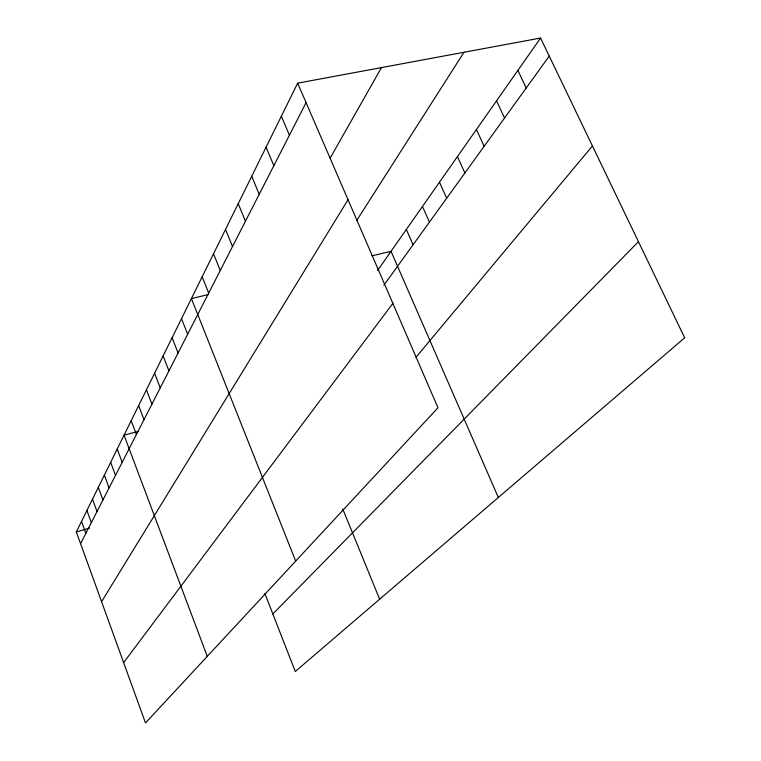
<?xml version="1.0" encoding="UTF-8"?>
<svg xmlns="http://www.w3.org/2000/svg" width="761" height="761" viewBox="0 0 761 761"><rect width="100%" height="100%" fill="white"/><g stroke="black" fill="none" stroke-linecap="round" stroke-linejoin="round"><path stroke-width="1.14" d="M297.656 83.158L437.984 407.753L145.484 722.95L76.328 531.939L297.656 83.158L540.567 38.05L684.672 337.808L295.278 671.506L264.828 593.399M80.58 543.687L306.074 102.64M330.093 158.212L381.48 67.596M101.574 601.666L348.043 199.715M356.709 220.519L463.982 52.271M377.542 270.536L540.567 38.05M383.886 285.223L549.242 56.105M123.634 662.603L392.857 303.382M416.067 357.137L592.438 145.95M272.847 613.956L638.45 241.675M76.328 531.939L89.475 528.144M138.597 431.287L124.053 435.178L207.277 656.363M208.638 294.497L191.42 298.578L295.687 561.095M371.901 255.839L391.021 251.311L498.341 497.485M517.88 70.402L526.222 88.01M496.533 100.833L504.562 118.012M476.424 129.522L484.158 146.293M457.428 156.604L464.895 172.985M439.478 182.212L446.678 198.221M422.469 206.469L429.432 222.117M406.336 229.47L413.08 244.776M281.351 116.224L289.437 135.182M266.074 147.206L273.855 165.67M251.729 176.286L259.225 194.283M238.231 203.653L245.47 221.194M342.754 508.985L379.634 599.221M225.522 229.432L232.505 246.545M213.518 253.774L220.271 270.478M202.169 276.785L208.704 293.099M181.518 318.65L187.663 334.25M172.1 337.741L178.074 353.009M163.139 355.92L168.942 370.873M154.588 373.251L160.238 387.891M146.435 389.794L151.924 404.139M138.635 405.603L143.991 419.663M131.187 420.709L136.409 434.502M117.213 449.047L122.179 462.327M110.659 462.346L115.51 475.378M104.362 475.102L109.099 487.906M98.312 487.363L102.944 499.939M92.5 499.159L97.037 511.516M86.906 510.498L91.339 522.645M81.522 521.418L85.86 533.366"/></g></svg>
